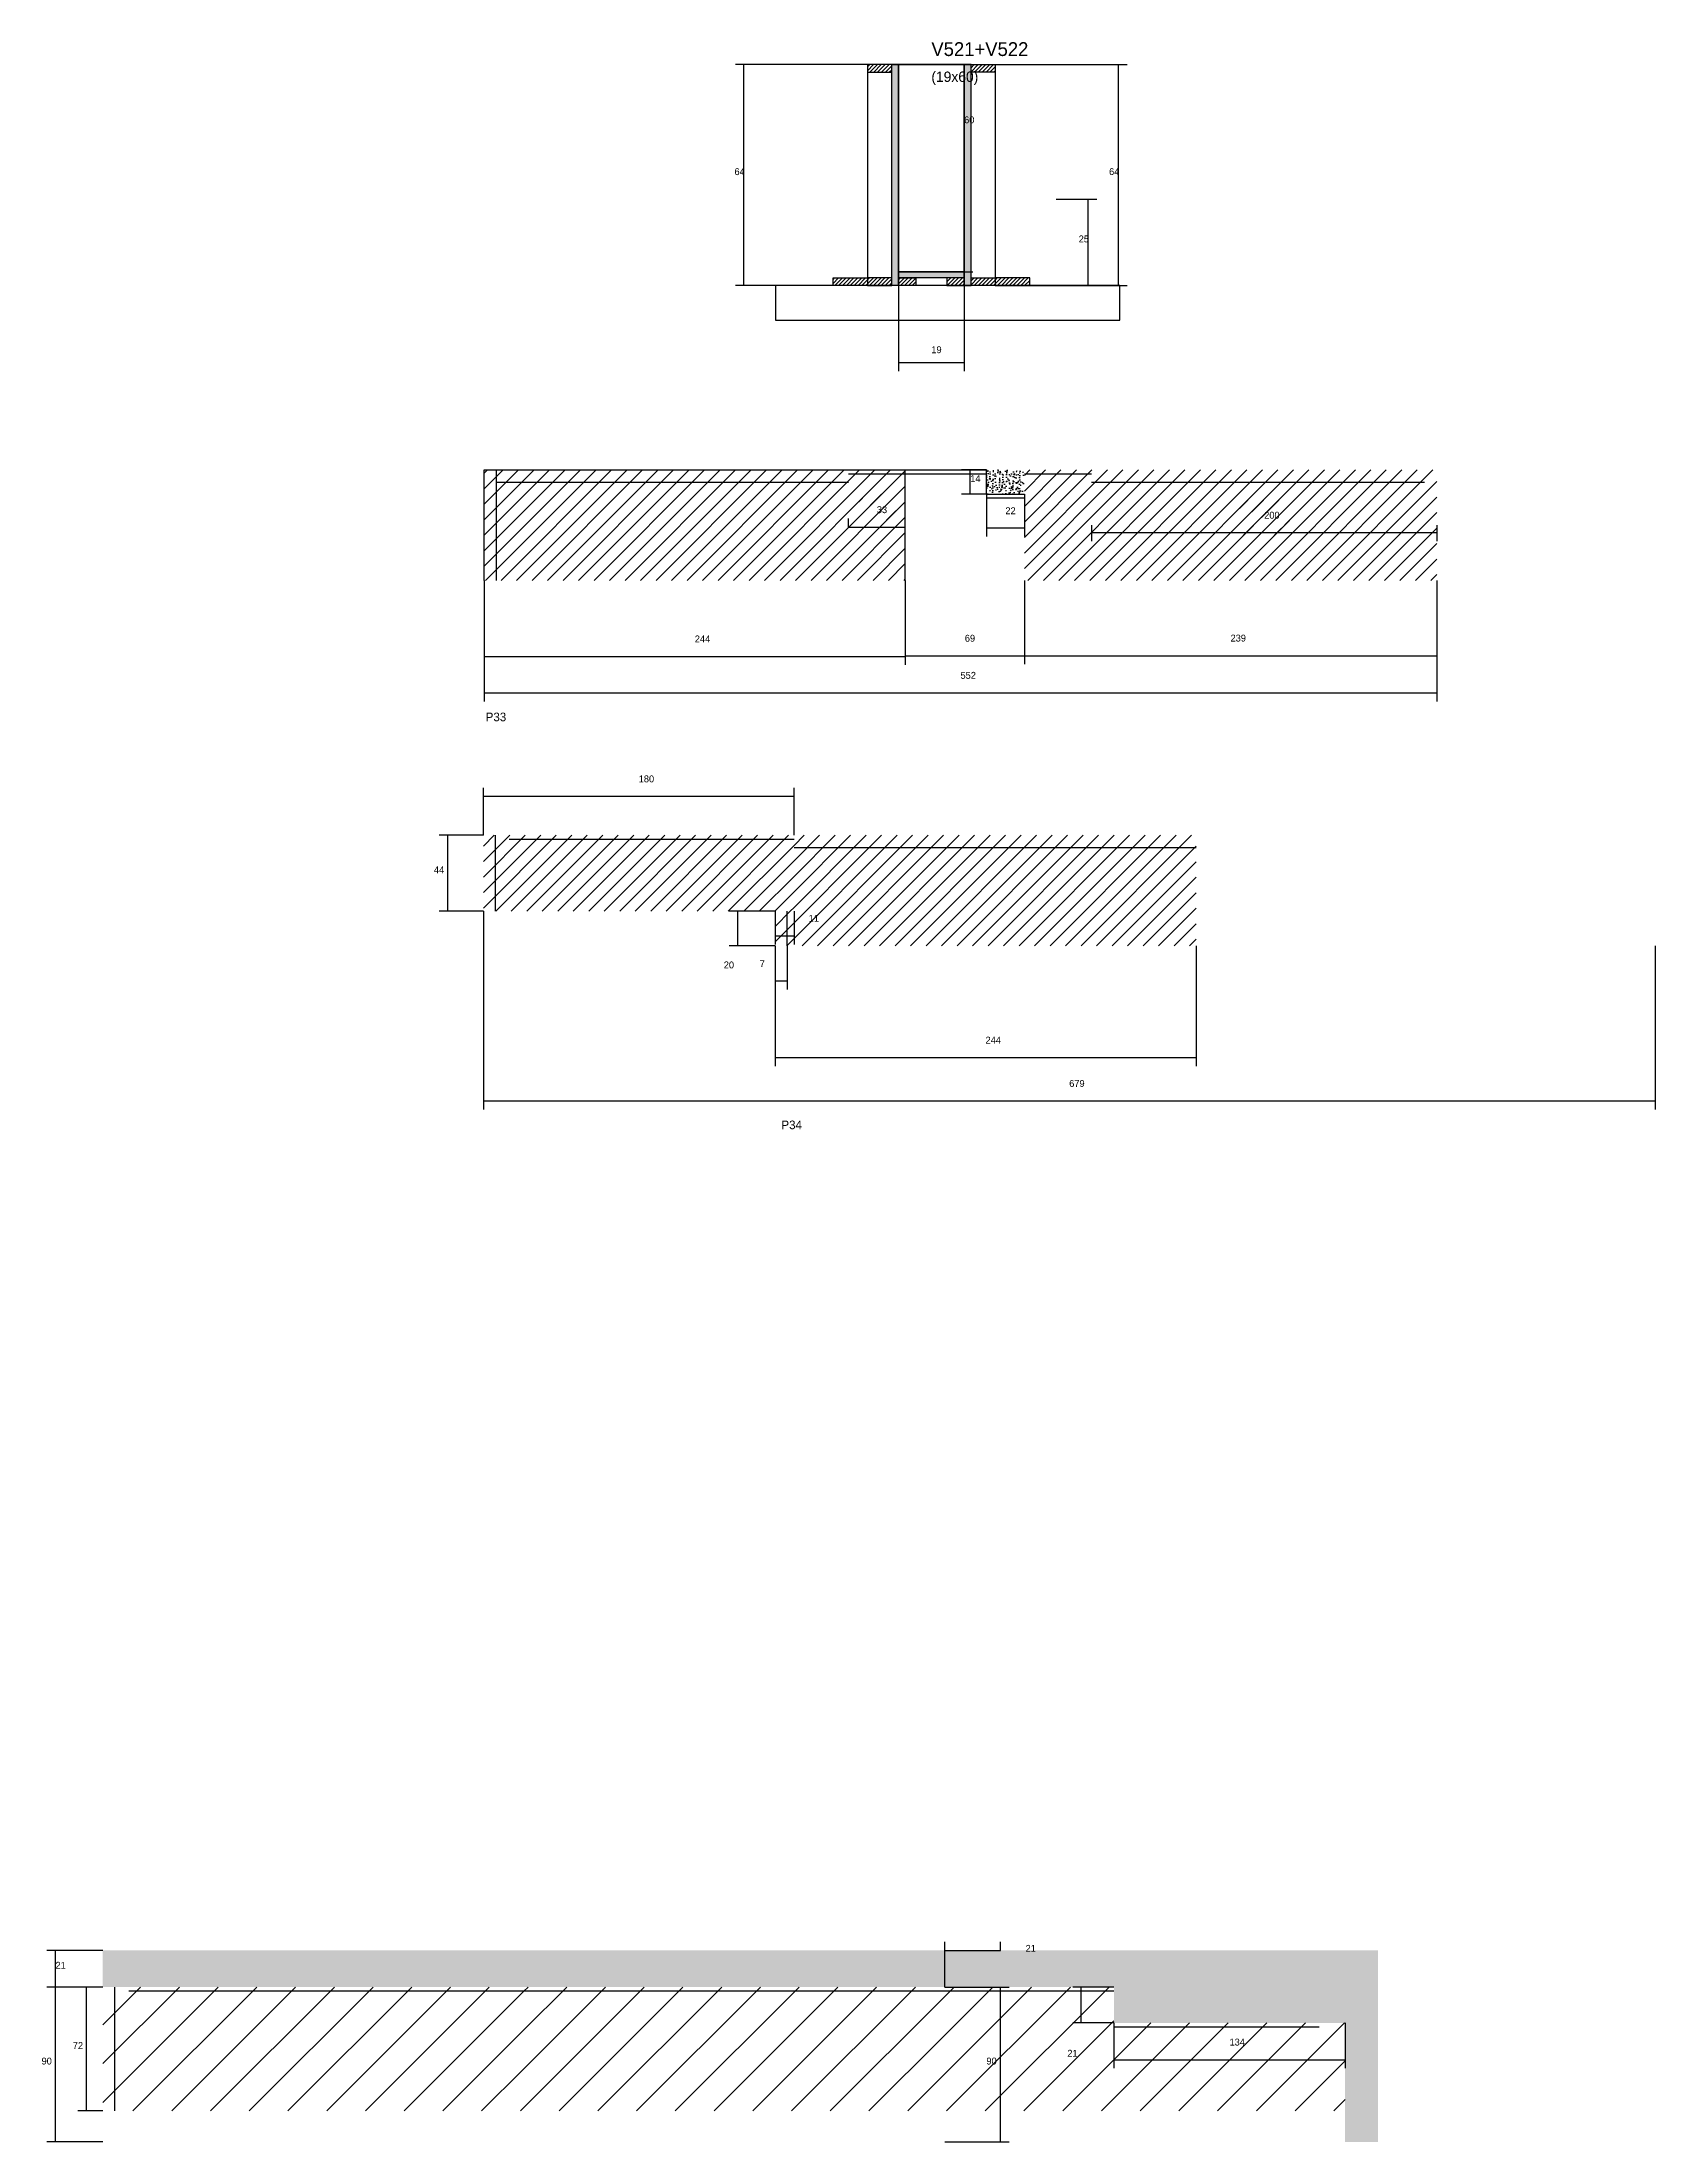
# Model space of a CAD drawing. Header units: metres. Extents: x -21373 to -20438, y 3627 to 4844.
import ezdxf

# ---------------------------------------------------------------- set-up
doc = ezdxf.new("R2010")
doc.units = ezdxf.units.M
for name, color, linetype in [('CONCRETO', 251, 'Continuous'), ('COTA', 241, 'Continuous'), ('Cota Seção (2x)', 4, 'Continuous'), ('Hachura', 253, 'Continuous'), ('Madeira', 126, 'Continuous'), ('NOMENCLATURA', 7, 'Continuous'), ('Painéis', 200, 'Continuous'), ('SARR_2.2x7', 40, 'Continuous'), ('Texto Seção', 7, 'Continuous')]:
    doc.layers.add(name, color=color, linetype=linetype)

msp = doc.modelspace()

# ---------------------------------------------------------------- hatches: boundary and pattern name
at = {"layer": 'COTA'}
h = msp.add_hatch(dxfattribs=at)
h.set_pattern_fill('AR-CONC', scale=0.03)
h.paths.add_polyline_path([(-20825.5, 4595.9), (-20825.5, 4581.9), (-20803.5, 4581.9), (-20803.5, 4595.9)])
h = msp.add_hatch(dxfattribs=at)
h.set_pattern_fill('AR-CONC', scale=0.03)
h.paths.add_polyline_path([(-20598.6, 3738), (-21337.6, 3738), (-21337.6, 3738), (-21337.6, 3716.8), (-21337.6, 3716.8), (-20751.6, 3716.8), (-20751.6, 3716.8), (-20751.6, 3696), (-20751.6, 3696), (-20617.6, 3696), (-20617.6, 3696), (-20617.6, 3627), (-20617.6, 3627), (-20598.6, 3627), (-20598.6, 3627), (-20598.6, 3738)])
at = {"layer": 'Hachura'}
h = msp.add_hatch(dxfattribs=at)
h.set_pattern_fill('ANSI31', scale=0.5)
h.paths.add_polyline_path([(-20880.4, 4826.4), (-20880.4, 4830.8), (-20880.4, 4830.8), (-20894.4, 4830.8), (-20894.4, 4830.8), (-20894.4, 4826.4), (-20894.4, 4826.4), (-20880.4, 4826.4)])
h = msp.add_hatch(color=8, dxfattribs=at)
h.dxf.hatch_style = 1
h.paths.add_polyline_path([(-20880.4, 4830.8), (-20876.4, 4830.8), (-20876.4, 4830.8), (-20876.4, 4702.8), (-20876.4, 4702.8), (-20880.4, 4702.8), (-20880.4, 4702.8), (-20880.4, 4830.8)])
h = msp.add_hatch(color=8, dxfattribs=at)
h.dxf.hatch_style = 1
h.paths.add_polyline_path([(-20834.4, 4830.8), (-20838.4, 4830.8), (-20838.4, 4830.8), (-20838.4, 4702.8), (-20838.4, 4702.8), (-20834.4, 4702.8), (-20834.4, 4702.8), (-20834.4, 4830.8)])
h = msp.add_hatch(dxfattribs=at)
h.set_pattern_fill('ANSI31', scale=0.5)
h.paths.add_polyline_path([(-20834.4, 4826.4), (-20834.4, 4830.8), (-20834.4, 4830.8), (-20820.4, 4830.8), (-20820.4, 4830.8), (-20820.4, 4826.4), (-20820.4, 4826.4), (-20834.4, 4826.4)])
h = msp.add_hatch(color=8, dxfattribs=at)
h.dxf.hatch_style = 1
h.paths.add_polyline_path([(-20876.4, 4707.2), (-20876.4, 4710.8), (-20876.4, 4710.8), (-20838.4, 4710.8), (-20838.4, 4710.8), (-20838.4, 4707.2), (-20838.4, 4707.2), (-20876.4, 4707.2)])
h = msp.add_hatch(dxfattribs=at)
h.set_pattern_fill('ANSI31', scale=0.5)
h.paths.add_polyline_path([(-20914.4, 4702.8), (-20914.4, 4707.2), (-20914.4, 4707.2), (-20894.4, 4707.2), (-20894.4, 4707.2), (-20894.4, 4702.8), (-20894.4, 4702.8), (-20914.4, 4702.8)])
h = msp.add_hatch(dxfattribs=at)
h.set_pattern_fill('ANSI31', scale=0.5)
h.paths.add_polyline_path([(-20880.4, 4702.8), (-20880.4, 4707.2), (-20880.4, 4707.2), (-20894.4, 4707.2), (-20894.4, 4707.2), (-20894.4, 4702.8), (-20894.4, 4702.8), (-20880.4, 4702.8)])
h = msp.add_hatch(dxfattribs=at)
h.set_pattern_fill('ANSI31', scale=0.5)
h.paths.add_polyline_path([(-20876.4, 4702.8), (-20876.4, 4707.2), (-20876.4, 4707.2), (-20866.4, 4707.2), (-20866.4, 4707.2), (-20866.4, 4702.8), (-20866.4, 4702.8), (-20876.4, 4702.8)])
h = msp.add_hatch(dxfattribs=at)
h.set_pattern_fill('ANSI31', scale=0.5)
h.paths.add_polyline_path([(-20838.4, 4702.8), (-20838.4, 4707.2), (-20838.4, 4707.2), (-20848.4, 4707.2), (-20848.4, 4707.2), (-20848.4, 4702.8), (-20848.4, 4702.8), (-20838.4, 4702.8)])
h = msp.add_hatch(dxfattribs=at)
h.set_pattern_fill('ANSI31', scale=0.5)
h.paths.add_polyline_path([(-20834.4, 4702.8), (-20834.4, 4707.2), (-20834.4, 4707.2), (-20820.4, 4707.2), (-20820.4, 4707.2), (-20820.4, 4702.8), (-20820.4, 4702.8), (-20834.4, 4702.8)])
h = msp.add_hatch(dxfattribs=at)
h.set_pattern_fill('ANSI31', scale=0.5)
h.paths.add_polyline_path([(-20800.4, 4702.8), (-20800.4, 4707.2), (-20800.4, 4707.2), (-20820.4, 4707.2), (-20820.4, 4707.2), (-20820.4, 4702.8), (-20820.4, 4702.8), (-20800.4, 4702.8)])
h = msp.add_hatch(dxfattribs=at)
h.set_pattern_fill('ANSI31', scale=2)
h.paths.add_polyline_path([(-21116.5, 4595.9), (-21116.5, 4531.9), (-20872.5, 4531.9), (-20872.5, 4595.9)])
h = msp.add_hatch(dxfattribs=at)
h.set_pattern_fill('ANSI31', scale=2)
h.paths.add_polyline_path([(-20564.5, 4595.9), (-20803.5, 4595.9), (-20803.5, 4595.9), (-20803.5, 4531.9), (-20803.5, 4531.9), (-20564.5, 4531.9), (-20564.5, 4531.9), (-20564.5, 4595.9)])
h = msp.add_hatch(dxfattribs=at)
h.set_pattern_fill('ANSI31', scale=2)
h.paths.add_polyline_path([(-20899.5, 4561.2), (-20877.9, 4561.2), (-20877.9, 4561.2), (-20877.9, 4581.8), (-20877.9, 4581.8), (-20899.5, 4581.8), (-20899.5, 4581.8), (-20899.5, 4561.2)])
h = msp.add_hatch(dxfattribs=at)
h.set_pattern_fill('ANSI31', scale=2)
h.paths.add_polyline_path([(-20678.8, 4557.9), (-20649.9, 4557.9), (-20649.9, 4557.9), (-20649.9, 4578.5), (-20649.9, 4578.5), (-20678.8, 4578.5), (-20678.8, 4578.5), (-20678.8, 4557.9)])
h = msp.add_hatch(dxfattribs=at)
h.set_pattern_fill('ANSI31', scale=2)
h.paths.add_polyline_path([(-20937, 4340.2), (-20937, 4384.2), (-21117, 4384.2), (-21117, 4340.2)])
h = msp.add_hatch(dxfattribs=at)
h.set_pattern_fill('ANSI31', scale=2)
h.paths.add_polyline_path([(-20937, 4384.2), (-20937, 4340.2), (-20948, 4340.2), (-20948, 4320.2), (-20704, 4320.2), (-20704, 4384.2)])
h = msp.add_hatch(dxfattribs=at)
h.set_pattern_fill('ANSI31', scale=5)
h.paths.add_polyline_path([(-21093.6, 3645), (-21093.6, 3716.8), (-21337.6, 3716.8), (-21337.6, 3645)])
h = msp.add_hatch(dxfattribs=at)
h.set_pattern_fill('ANSI31', scale=5)
h.paths.add_polyline_path([(-20849.6, 3645), (-20849.6, 3716.8), (-21093.6, 3716.8), (-21093.6, 3645)])
h = msp.add_hatch(dxfattribs=at)
h.set_pattern_fill('ANSI31', scale=5)
h.paths.add_polyline_path([(-20751.6, 3645), (-20617.6, 3645), (-20617.6, 3696), (-20751.6, 3696), (-20751.6, 3716.8), (-20849.6, 3716.8), (-20849.6, 3645)])

# ---------------------------------------------------------------- linework, layer by layer
at = {"layer": 'CONCRETO'}
for points in [[(-20876.4, 4830.8), (-20838.4, 4830.8), (-20838.4, 4710.8), (-20876.4, 4710.8), (-20876.4, 4830.8)], [(-20876.4, 4710.8), (-20838.4, 4710.8), (-20838.4, 4830.8), (-20876.4, 4830.8)]]:
    msp.add_lwpolyline(points, close=True, dxfattribs=at)
at = {"layer": 'COTA'}
for p, q in [((-20876.4, 4830.8), (-20971, 4830.8)), ((-20966, 4702.8), (-20966, 4830.8)), ((-20820.4, 4830.8), (-20743.9, 4830.8)), ((-20748.9, 4702.8), (-20748.9, 4830.8)), ((-20785.1, 4752.8), (-20761.5, 4752.8)), ((-20766.5, 4702.8), (-20766.5, 4752.8)), ((-20914.4, 4702.8), (-20971, 4702.8)), ((-20876.4, 4707.2), (-20876.4, 4653.1)), ((-20838.4, 4707.2), (-20838.4, 4653.1)), ((-20800.4, 4702.8), (-20743.9, 4702.8)), ((-20785.1, 4702.8), (-20761.5, 4702.8)), ((-20876.4, 4658.1), (-20838.4, 4658.1)), ((-20825.5, 4595.9), (-20839.9, 4595.9)), ((-20834.9, 4581.9), (-20834.9, 4595.9)), ((-20825.5, 4581.9), (-20839.9, 4581.9)), ((-20825.5, 4581.9), (-20825.5, 4557.3)), ((-20803.5, 4581.9), (-20803.5, 4557.3)), ((-20905.5, 4562.7), (-20905.5, 4567.7)), ((-20872.5, 4562.7), (-20872.5, 4567.7)), ((-20764.5, 4563.9), (-20764.5, 4554.6)), ((-20564.5, 4563.9), (-20564.5, 4554.6)), ((-20905.5, 4562.7), (-20872.5, 4562.7)), ((-20825.5, 4562.3), (-20803.5, 4562.3)), ((-20764.5, 4559.6), (-20564.5, 4559.6)), ((-21116.5, 4531.9), (-21116.5, 4482.9)), ((-21116.5, 4531.9), (-21116.5, 4461.8)), ((-20872.5, 4531.9), (-20872.5, 4482.9)), ((-20872.5, 4531.9), (-20872.5, 4483.3)), ((-20803.5, 4531.9), (-20803.5, 4483.3)), ((-20803.5, 4531.9), (-20803.5, 4483.3)), ((-20564.5, 4531.9), (-20564.5, 4483.3)), ((-20564.5, 4531.9), (-20564.5, 4461.8)), ((-21116.5, 4487.9), (-20872.5, 4487.9)), ((-20872.5, 4488.3), (-20803.5, 4488.3)), ((-20803.5, 4488.3), (-20564.5, 4488.3)), ((-21116.5, 4466.8), (-20564.5, 4466.8)), ((-21117, 4384.2), (-21117, 4411.8)), ((-21117, 4406.8), (-20937, 4406.8)), ((-20937, 4384.2), (-20937, 4411.8)), ((-21117, 4384.2), (-21142.6, 4384.2)), ((-21137.6, 4340.2), (-21137.6, 4384.2)), ((-21117, 4340.2), (-21142.6, 4340.2)), ((-21117, 4340.2), (-21117, 4225.3)), ((-20948, 4340.2), (-20974.6, 4340.2)), ((-20969.6, 4320.2), (-20969.6, 4340.2)), ((-20948, 4340.2), (-20948, 4321)), ((-20937, 4340.2), (-20937, 4321)), ((-20948, 4320.2), (-20974.6, 4320.2)), ((-20948, 4326), (-20937, 4326)), ((-20948, 4320.2), (-20948, 4250.5)), ((-20948, 4320.2), (-20948, 4294.8)), ((-20941, 4320.2), (-20941, 4294.8)), ((-20704, 4320.2), (-20704, 4250.5)), ((-20438, 4320.2), (-20438, 4225.3)), ((-20948, 4299.8), (-20941, 4299.8)), ((-20948, 4255.5), (-20704, 4255.5)), ((-21117, 4230.3), (-20438, 4230.3)), ((-21337.6, 3738), (-21370, 3738)), ((-21365, 3716.8), (-21365, 3738)), ((-20849.6, 3716.8), (-20849.6, 3743)), ((-20849.6, 3738), (-20817.4, 3738)), ((-20817.4, 3738), (-20817.4, 3743)), ((-21337.6, 3716.8), (-21370, 3716.8)), ((-21337.6, 3716.8), (-21370, 3716.8)), ((-21365, 3627), (-21365, 3716.8)), ((-21337.6, 3716.8), (-21352, 3716.8)), ((-21347, 3645), (-21347, 3716.8)), ((-20849.6, 3716.8), (-20812.4, 3716.8)), ((-20817.4, 3627), (-20817.4, 3716.8)), ((-20751.6, 3716.8), (-20775.5, 3716.8)), ((-20770.5, 3696), (-20770.5, 3716.8)), ((-20751.6, 3696), (-20775.5, 3696)), ((-20751.6, 3696), (-20751.6, 3669.7)), ((-20617.6, 3696), (-20617.6, 3669.7)), ((-20751.6, 3674.7), (-20617.6, 3674.7)), ((-21337.6, 3645), (-21352, 3645)), ((-21337.6, 3627), (-21370, 3627)), ((-20849.6, 3627), (-20812.4, 3627))]:
    msp.add_line(p, q, dxfattribs=at)
at = {"layer": 'Cota Seção (2x)'}
for p, q in [((-20838.4, 4710.8), (-20838.4, 4830.8)), ((-20838.4, 4830.8), (-20833.4, 4830.8)), ((-20838.4, 4710.8), (-20833.4, 4710.8))]:
    msp.add_line(p, q, dxfattribs=at)
at = {"layer": 'Madeira'}
for points in [[(-20880.4, 4826.4), (-20880.4, 4830.8), (-20894.4, 4830.8), (-20894.4, 4826.4)], [(-20880.4, 4830.8), (-20894.4, 4830.8), (-20894.4, 4702.8), (-20880.4, 4702.8)], [(-20834.4, 4826.4), (-20834.4, 4830.8), (-20820.4, 4830.8), (-20820.4, 4826.4)], [(-20834.4, 4830.8), (-20820.4, 4830.8), (-20820.4, 4702.8), (-20834.4, 4702.8)], [(-20947.8, 4682.8), (-20748.2, 4682.8), (-20748.2, 4702.8), (-20947.8, 4702.8)], [(-20914.4, 4702.8), (-20914.4, 4707.2), (-20894.4, 4707.2), (-20894.4, 4702.8)], [(-20880.4, 4702.8), (-20880.4, 4707.2), (-20894.4, 4707.2), (-20894.4, 4702.8)], [(-20876.4, 4702.8), (-20876.4, 4707.2), (-20866.4, 4707.2), (-20866.4, 4702.8)], [(-20838.4, 4702.8), (-20838.4, 4707.2), (-20848.4, 4707.2), (-20848.4, 4702.8)], [(-20834.4, 4702.8), (-20834.4, 4707.2), (-20820.4, 4707.2), (-20820.4, 4702.8)], [(-20800.4, 4702.8), (-20800.4, 4707.2), (-20820.4, 4707.2), (-20820.4, 4702.8)]]:
    msp.add_lwpolyline(points, close=True, dxfattribs=at)
at = {"layer": 'Painéis'}
for p, q in [((-20876.4, 4702.8), (-20876.4, 4830.8)), ((-20838.4, 4702.8), (-20838.4, 4830.8)), ((-20876.4, 4710.8), (-20838.4, 4710.8)), ((-20876.4, 4707.2), (-20876.4, 4710.8)), ((-20838.4, 4707.2), (-20838.4, 4710.8)), ((-21116.5, 4595.9), (-20825.5, 4595.9)), ((-21116.5, 4531.9), (-21116.5, 4595.9)), ((-20872.5, 4531.9), (-20872.5, 4595.9)), ((-20825.5, 4581.9), (-20825.5, 4595.9)), ((-20825.5, 4581.9), (-20803.5, 4581.9))]:
    msp.add_line(p, q, dxfattribs=at)
for points in [[(-20880.4, 4830.8), (-20876.4, 4830.8), (-20876.4, 4702.8), (-20880.4, 4702.8)], [(-20834.4, 4830.8), (-20838.4, 4830.8), (-20838.4, 4702.8), (-20834.4, 4702.8)], [(-20876.4, 4707.2), (-20876.4, 4710.8), (-20838.4, 4710.8), (-20838.4, 4707.2)]]:
    msp.add_lwpolyline(points, close=True, dxfattribs=at)
at = {"layer": 'SARR_2.2x7'}
for p, q in [((-21109.5, 4531.9), (-21109.5, 4595.9)), ((-21109.5, 4588.9), (-20905.5, 4588.9)), ((-20905.5, 4593.7), (-20872.5, 4593.7)), ((-20872.5, 4593.7), (-20825.5, 4593.7)), ((-20803.5, 4593.7), (-20764.5, 4593.7)), ((-20764.5, 4588.9), (-20571.5, 4588.9)), ((-20825.5, 4579.7), (-20803.5, 4579.7)), ((-21110, 4340.2), (-21110, 4384.2)), ((-21102, 4382), (-20937, 4382)), ((-20937, 4377.2), (-20704, 4377.2)), ((-20941, 4320.2), (-20941, 4340.2)), ((-21330.6, 3645), (-21330.6, 3716.8)), ((-21322.6, 3714.6), (-21093.6, 3714.6)), ((-21093.6, 3714.6), (-20849.6, 3714.6)), ((-20849.6, 3714.6), (-20751.6, 3714.6)), ((-20751.6, 3693.8), (-20632.6, 3693.8))]:
    msp.add_line(p, q, dxfattribs=at)

# ---------------------------------------------------------------- texts
at = {"layer": 'COTA'}
for s, p in [('64', (-20971.5, 4766.8)), ('64', (-20754.4, 4766.8)), ('25', (-20772, 4727.8)), ('19', (-20857.4, 4663.6)), ('14', (-20834.9, 4588.9)), ('33', (-20889, 4570.9)), ('22', (-20814.5, 4570.3)), ('200', (-20664.5, 4567.7)), ('244', (-20994.5, 4496)), ('69', (-20838, 4496.4)), ('239', (-20684, 4496.5)), ('552', (-20840.5, 4474.9)), ('180', (-21027, 4414.9)), ('44', (-21145.7, 4362.2)), ('11', (-20928.5, 4334.1)), ('20', (-20977.7, 4307.1)), ('7', (-20956.9, 4307.8)), ('244', (-20826, 4263.5)), ('679', (-20777.5, 4238.4)), ('21', (-20802.8, 3737.2)), ('21', (-21365, 3727.4)), ('90', (-21373.1, 3671.9)), ('72', (-21355, 3680.9)), ('90', (-20825.5, 3671.9)), ('21', (-20778.6, 3676.4)), ('134', (-20684.6, 3682.9))]:
    msp.add_text(s, height=4, dxfattribs=at).set_placement(p)
at = {"layer": 'Cota Seção (2x)'}
msp.add_text('60', height=4, dxfattribs=at).set_placement((-20838.4, 4796.8))
at = {"layer": 'NOMENCLATURA'}
for s, p in [('P33', (-21115.7, 4450.3)), ('P34', (-20944.3, 4213.9))]:
    msp.add_text(s, height=5, dxfattribs=at).set_placement(p)
at = {"layer": 'Texto Seção'}
for s, height, p in [('V521+V522', 8, (-20857.4, 4835.8)), ('(19x60)', 6, (-20857.4, 4820.8))]:
    msp.add_text(s, height=height, dxfattribs=at).set_placement(p)

doc.saveas('drawing.dxf')
